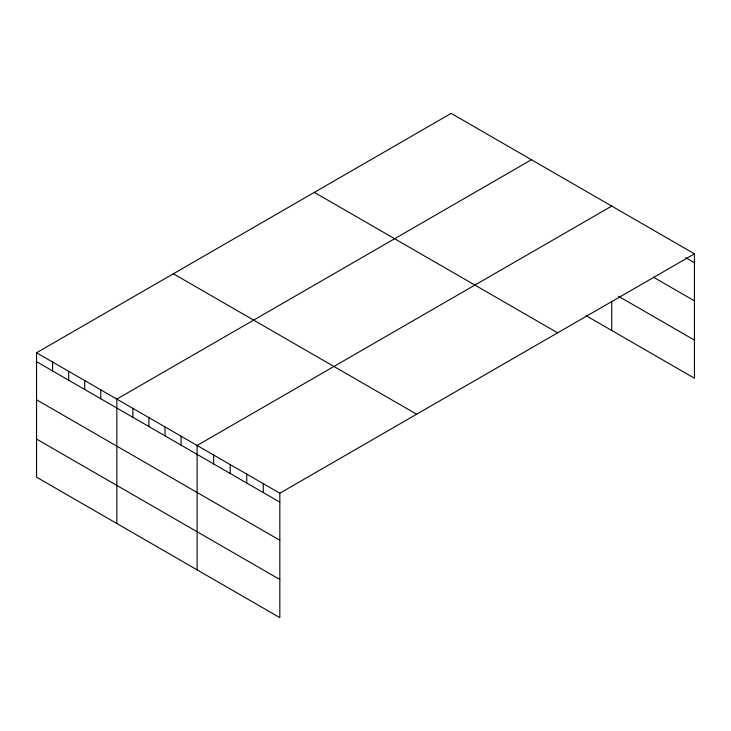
<?xml version="1.0" encoding="UTF-8"?>
<svg xmlns="http://www.w3.org/2000/svg" width="731" height="731" viewBox="0 0 731 731"><rect width="100%" height="100%" fill="white"/><g stroke="black" fill="none" stroke-linecap="round" stroke-linejoin="round"><path stroke-width="1.1" d="M36.55 352.762L279.827 493.215L279.827 617.622L36.55 477.16L36.55 352.762L451.173 113.378L694.45 253.84L694.45 378.238L586.235 315.765M531.455 159.733L116.832 399.108L116.832 523.515M611.737 206.078L197.114 445.462L197.114 569.86M279.827 493.215L694.45 253.84M685.696 257.696L694.45 262.749M653.578 277.268L694.45 300.861M618.545 296.302L694.45 340.125M314.348 192.381L557.625 332.833M173.375 273.769L416.652 414.221M36.55 361.681L279.827 502.133M36.55 399.784L279.827 540.246M36.55 439.057L279.827 579.509M611.737 301.336L611.737 330.485M263.288 483.666L263.288 492.584M246.74 474.117L246.74 483.027M230.201 464.56L230.201 473.478M213.653 455.011L213.653 463.929M181.06 436.188L181.06 445.106M164.996 426.922L164.996 435.84M148.941 417.648L148.941 426.566M132.887 408.382L132.887 417.3M100.777 389.842L100.777 398.76M84.723 380.568L84.723 389.486M68.659 371.302L68.659 380.221M52.605 362.028L52.605 370.946"/></g></svg>
